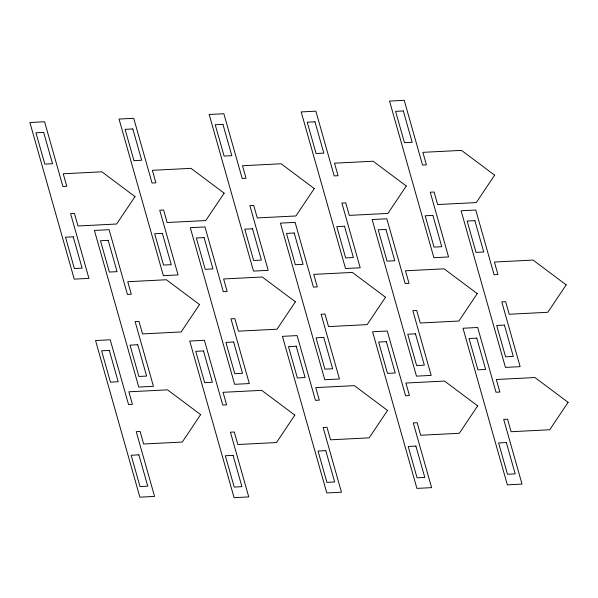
<?xml version="1.0" encoding="UTF-8"?>
<svg xmlns="http://www.w3.org/2000/svg" width="598" height="598" viewBox="0 0 598 598"><rect width="100%" height="100%" fill="white"/><g stroke="black" fill="none" stroke-linecap="round" stroke-linejoin="round"><path stroke-width="0.9" d="M134.991 196.607L116.632 224.018L78.002 225.977L74.458 213.449L70.594 213.643L88.923 278.384L74.242 279.124L29.9 122.508L44.581 121.76L62.91 186.501L66.767 186.299L63.224 173.771L101.854 171.813L134.991 196.607M224.138 193.147L205.772 220.557L167.148 222.516L163.598 209.988L159.733 210.182L178.062 274.916L163.381 275.663L119.039 119.039L133.72 118.299L152.049 183.033L155.914 182.839L152.363 170.31L190.994 168.344L224.138 193.147M199.515 304.546L181.149 331.95L142.518 333.916L138.975 321.388L135.111 321.582L153.439 386.315L138.758 387.063L94.417 230.439L109.098 229.699L127.426 294.433L131.291 294.238L127.74 281.71L166.371 279.744L199.515 304.546M314.271 188.572L295.905 215.975L257.282 217.941L253.731 205.413L249.867 205.607L268.196 270.341L253.515 271.088L209.173 114.465L223.854 113.725L242.183 178.458L246.047 178.264L242.496 165.736L281.127 163.77L314.271 188.572M200.644 414.638L182.278 442.049L143.647 444.008L140.104 431.479L136.239 431.674L154.568 496.407L139.887 497.155L95.545 340.531L110.226 339.791L128.555 404.525L132.42 404.33L128.869 391.802L167.5 389.836L200.644 414.638M295.39 301.796L277.024 329.206L238.4 331.165L234.85 318.637L230.985 318.831L249.314 383.565L234.633 384.312L190.291 227.696L204.972 226.948L223.301 291.682L227.165 291.488L223.615 278.96L262.245 277.001L295.39 301.796M406.281 186.015L387.923 213.426L349.292 215.385L345.741 202.857L341.884 203.051L360.213 267.792L345.532 268.532L301.19 111.916L315.864 111.168L334.192 175.909L338.057 175.707L334.514 163.179L373.137 161.221L406.281 186.015M294.829 415.154L276.463 442.557L237.84 444.523L234.289 431.995L230.424 432.19L248.753 496.923L234.08 497.671L189.73 341.047L204.411 340.307L222.74 405.04L226.605 404.846L223.054 392.318L261.685 390.352L294.829 415.154M385.523 297.221L367.157 324.632L328.534 326.59L324.983 314.062L321.119 314.256L339.447 378.99L324.766 379.737L280.425 223.121L295.106 222.374L313.434 287.107L317.299 286.913L313.748 274.385L352.379 272.426L385.523 297.221M494.643 175.177L476.277 202.587L437.654 204.546L434.103 192.018L430.239 192.212L448.567 256.953L433.894 257.693L389.545 101.077L404.226 100.329L422.554 165.07L426.419 164.869L422.868 152.341L461.499 150.382L494.643 175.177M387.534 410.445L369.175 437.856L330.545 439.814L327.001 427.286L323.137 427.48L341.465 492.221L326.785 492.961L282.443 336.345L297.124 335.598L315.452 400.339L319.31 400.137L315.766 387.609L354.397 385.65L387.534 410.445M477.241 293.625L458.875 321.036L420.245 322.995L416.701 310.467L412.837 310.661L431.165 375.394L416.485 376.142L372.143 219.526L386.824 218.778L405.152 283.512L409.017 283.317L405.466 270.789L444.097 268.831L477.241 293.625M477.667 405.87L459.309 433.281L420.678 435.239L417.135 422.711L413.27 422.906L431.599 487.647L416.918 488.387L372.576 331.77L387.257 331.023L405.586 395.756L409.443 395.562L405.9 383.034L444.531 381.076L477.667 405.87M566.186 284.872L547.828 312.283L509.197 314.242L505.654 301.713L501.789 301.908L520.118 366.649L505.437 367.389L461.095 210.773L475.776 210.025L494.105 274.766L497.962 274.564L494.419 262.036L533.05 260.078L566.186 284.872M568.1 402.342L549.741 429.753L511.111 431.711L507.56 419.183L503.695 419.377L522.024 484.111L507.351 484.858L463.009 328.242L477.682 327.495L496.011 392.228L499.876 392.034L496.325 379.506L534.956 377.54L568.1 402.342M403.321 110.966L395.592 111.363L404.465 142.683L412.186 142.294L403.321 110.966M43.669 132.397L35.947 132.793L44.813 164.114L52.542 163.725L43.669 132.397M132.816 128.936L125.087 129.325L133.959 160.653L141.681 160.257L132.816 128.936M222.949 124.362L215.22 124.75L224.093 156.078L231.815 155.682L222.949 124.362M314.959 121.805L307.237 122.201L316.103 153.522L323.832 153.133L314.959 121.805M432.885 215.385L425.156 215.773L434.021 247.094L441.75 246.705L432.885 215.385M73.233 236.815L65.511 237.204L74.376 268.532L82.105 268.136L73.233 236.815M162.372 233.347L154.65 233.743L163.516 265.064L171.245 264.675L162.372 233.347M252.513 228.772L244.784 229.169L253.649 260.489L261.378 260.1L252.513 228.772M344.523 226.223L336.794 226.612L345.666 257.94L353.388 257.544L344.523 226.223M474.864 220.662L467.143 221.058L476.008 252.378L483.737 251.99L474.864 220.662M108.193 240.336L100.464 240.725L109.337 272.053L117.059 271.656L108.193 240.336M204.068 237.585L196.338 237.982L205.211 269.302L212.933 268.913L204.068 237.585M294.201 233.011L286.472 233.407L295.345 264.727L303.066 264.338L294.201 233.011M385.919 229.415L378.19 229.804L387.055 261.132L394.785 260.743L385.919 229.415M504.428 325.08L496.706 325.469L505.572 356.789L513.301 356.401L504.428 325.08M137.749 344.747L130.028 345.143L138.893 376.463L146.622 376.075L137.749 344.747M233.631 341.996L225.902 342.392L234.767 373.713L242.496 373.324L233.631 341.996M323.765 337.421L316.036 337.818L324.901 369.138L332.63 368.749L323.765 337.421M415.475 333.826L407.754 334.222L416.619 365.542L424.348 365.154L415.475 333.826M109.322 350.428L101.593 350.817L110.466 382.144L118.187 381.748L109.322 350.428M203.507 350.944L195.778 351.332L204.651 382.66L212.372 382.264L203.507 350.944M296.212 346.235L288.49 346.631L297.356 377.951L305.085 377.562L296.212 346.235M386.345 341.66L378.624 342.056L387.489 373.376L395.218 372.988L386.345 341.66M476.778 338.132L469.049 338.52L477.922 369.848L485.643 369.452L476.778 338.132M138.878 454.839L131.156 455.235L140.022 486.555L147.751 486.167L138.878 454.839M233.071 455.355L225.341 455.743L234.214 487.071L241.936 486.675L233.071 455.355M325.775 450.653L318.054 451.042L326.919 482.362L334.648 481.973L325.775 450.653M415.909 446.071L408.187 446.467L417.053 477.787L424.782 477.398L415.909 446.071M506.342 442.542L498.612 442.939L507.485 474.259L515.207 473.87L506.342 442.542"/></g></svg>
